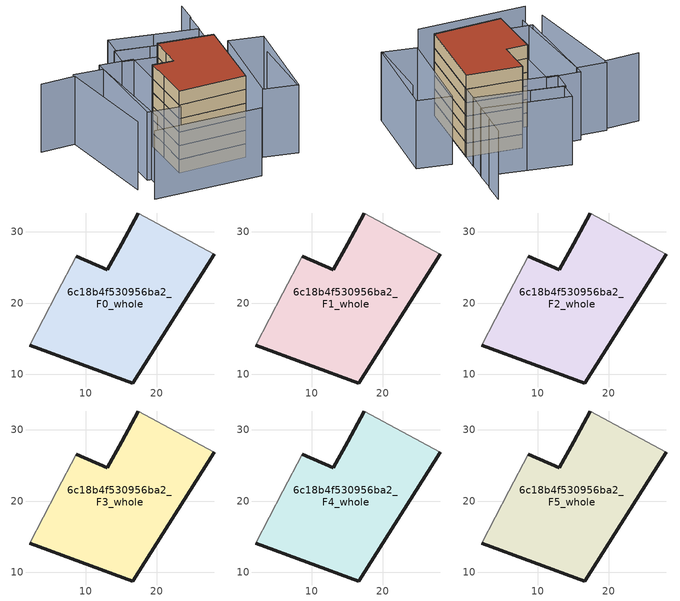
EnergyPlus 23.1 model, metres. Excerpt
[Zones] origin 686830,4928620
6c18b4f530956ba2_F0_whole
 floor ground (EU_floor_Construction): 16.65,8.78 28.1,26.86 17.42,32.65 15.06,28.33 13.06,24.66 8.68,26.61 5.98,21.41 2.15,14.06 z0
 wall outside (EU_wall_Construction): 8.68,26.61 13.06,24.66 15.06,28.33 17.42,32.65 / 28.1,26.86 16.65,8.78 2.15,14.06 z0:3
 wall adiabatic (EU_wall_Construction): 2.15,14.06 5.98,21.41 8.68,26.61 / 17.42,32.65 28.1,26.86 z0:3
6c18b4f530956ba2_F1_whole
 floor to 6c18b4f530956ba2_F0_whole (EU_floor_Construction): 16.65,8.78 28.1,26.86 17.42,32.65 15.06,28.33 13.06,24.66 8.68,26.61 5.98,21.41 2.15,14.06 z3
 wall outside (EU_wall_Construction): 8.68,26.61 13.06,24.66 15.06,28.33 17.42,32.65 / 28.1,26.86 16.65,8.78 2.15,14.06 z3:6
 wall adiabatic (EU_wall_Construction): 2.15,14.06 5.98,21.41 8.68,26.61 / 17.42,32.65 28.1,26.86 z3:6
6c18b4f530956ba2_F2_whole
 floor to 6c18b4f530956ba2_F1_whole (EU_floor_Construction): 16.65,8.78 28.1,26.86 17.42,32.65 15.06,28.33 13.06,24.66 8.68,26.61 5.98,21.41 2.15,14.06 z6
 wall outside (EU_wall_Construction): 8.68,26.61 13.06,24.66 15.06,28.33 17.42,32.65 / 28.1,26.86 16.65,8.78 2.15,14.06 z6:9
 wall adiabatic (EU_wall_Construction): 2.15,14.06 5.98,21.41 8.68,26.61 / 17.42,32.65 28.1,26.86 z6:9
6c18b4f530956ba2_F3_whole
 floor to 6c18b4f530956ba2_F2_whole (EU_floor_Construction): 16.65,8.78 28.1,26.86 17.42,32.65 15.06,28.33 13.06,24.66 8.68,26.61 5.98,21.41 2.15,14.06 z9
 wall outside (EU_wall_Construction): 8.68,26.61 13.06,24.66 15.06,28.33 17.42,32.65 / 28.1,26.86 16.65,8.78 2.15,14.06 z9:12
 wall adiabatic (EU_wall_Construction): 2.15,14.06 5.98,21.41 8.68,26.61 / 17.42,32.65 28.1,26.86 z9:12
6c18b4f530956ba2_F4_whole
 floor to 6c18b4f530956ba2_F3_whole (EU_floor_Construction): 16.65,8.78 28.1,26.86 17.42,32.65 15.06,28.33 13.06,24.66 8.68,26.61 5.98,21.41 2.15,14.06 z12
 wall outside (EU_wall_Construction): 8.68,26.61 13.06,24.66 15.06,28.33 17.42,32.65 / 28.1,26.86 16.65,8.78 2.15,14.06 z12:15
 wall adiabatic (EU_wall_Construction): 2.15,14.06 5.98,21.41 8.68,26.61 / 17.42,32.65 28.1,26.86 z12:15
6c18b4f530956ba2_F5_whole
 floor to 6c18b4f530956ba2_F4_whole (EU_floor_Construction): 16.65,8.78 28.1,26.86 17.42,32.65 15.06,28.33 13.06,24.66 8.68,26.61 5.98,21.41 2.15,14.06 z15
 wall outside (EU_wall_Construction): 8.68,26.61 13.06,24.66 15.06,28.33 17.42,32.65 / 28.1,26.86 16.65,8.78 2.15,14.06 z15:18
 wall adiabatic (EU_wall_Construction): 2.15,14.06 5.98,21.41 8.68,26.61 / 17.42,32.65 28.1,26.86 z15:18
 roof outside (EU_roof_Construction): 28.1,26.86 16.65,8.78 2.15,14.06 5.98,21.41 8.68,26.61 13.06,24.66 15.06,28.33 17.42,32.65 z18
shading: -0.14,39.96 5.88,37.13 / 5.88,37.13 -5.14,13.69 / -7.82,41.94 -0.56,39.23 / -0.56,39.23 -9.55,15.14 / 36.53,40.06 33.45,35.21 / 33.45,35.21 17.19,45.53 / 39.74,45.06 36.62,40 / -10.75,9.64 11.91,0.6 / 25.21,2.59 33.65,17.47 / 13.36,35.61 1.76,13.29 / 1.76,13.29 -4.76,16.68 / -4.76,16.68 6.85,38.99 / 6.85,38.99 13.36,35.61 / 13.99,41.16 30.58,30.77 / 30.58,30.77 27.72,26.2 / 27.72,26.2 11.13,36.59 / 11.13,36.59 13.99,41.16 / 17.17,45.54 33.43,35.22 / 33.43,35.22 30.56,30.7 / 30.56,30.7 14.3,41.02 / 14.3,41.02 17.17,45.54 / 38.95,22.78 25.25,2.11 / 25.25,2.11 18.97,6.28 / 18.97,6.28 32.66,26.94 / 32.66,26.94 38.95,22.78 z0:15
[Building]
EU S2 Campaign: North Axis=0; Terrain=City; Solar Distribution=FullExterior
[Site:Location]
Bologna: Latitude=44.5; Longitude=11.25; Time Zone=1; Elevation=37
[SizingPeriod:WeatherFileDays]
AnnualSizingPeriod: Begin Month=1; Begin Day of Month=1; End Month=12; End Day of Month=31; Day of Week for Start Day=Monday; Use Weather File Daylight Saving Period=No; Use Weather File Rain and Snow Indicators=No
[MATERIAL]
EU_InternalMass_Material: Roughness=MediumRough; Thickness=0.1; Conductivity=1; Density=1800; Specific Heat=900; Thermal Absorptance=0.9; Solar Absorptance=0.7; Visible Absorptance=0.7
[MATERIAL:NOMASS] Roughness=MediumRough; Thermal Absorptance=0.9; Solar Absorptance=0.7; Visible Absorptance=0.7
Name | Thermal Resistance
EU_wall_NoMass | 0.905828
EU_roof_NoMass | 0.37593
EU_floor_NoMass | 0.67114
[CONSTRUCTION]
EU_wall_Construction: EU_wall_NoMass
EU_roof_Construction: EU_roof_NoMass
EU_floor_Construction: EU_floor_NoMass
EU_InternalMass_Construction: EU_InternalMass_Material
[ZONE] Type=1; Multiplier=1; Ceiling Height=autocalculate; Floor Area=autocalculate; Part of Total Floor Area=Yes
Name | Volume
6c18b4f530956ba2_F0_whole | 954.348
6c18b4f530956ba2_F1_whole; 6c18b4f530956ba2_F2_whole; 6c18b4f530956ba2_F3_whole; 6c18b4f530956ba2_F4_whole; 6c18b4f530956ba2_F5_whole | 954.346
[INTERNALMASS] Construction=EU_InternalMass_Construction; Surface Area=301.741
Name | Zone or ZoneList
6c18b4f530956ba2_F0_whole_EU_InternalMass | 6c18b4f530956ba2_F0_whole
6c18b4f530956ba2_F1_whole_EU_InternalMass | 6c18b4f530956ba2_F1_whole
6c18b4f530956ba2_F2_whole_EU_InternalMass | 6c18b4f530956ba2_F2_whole
6c18b4f530956ba2_F3_whole_EU_InternalMass | 6c18b4f530956ba2_F3_whole
6c18b4f530956ba2_F4_whole_EU_InternalMass | 6c18b4f530956ba2_F4_whole
6c18b4f530956ba2_F5_whole_EU_InternalMass | 6c18b4f530956ba2_F5_whole
[OTHEREQUIPMENT] Fuel Type=Electricity; Design Level Calculation Method=Watts/Area; Power per Zone Floor Area=1; Fraction Latent=0; Fraction Radiant=0; Fraction Lost=0; Carbon Dioxide Generation Rate=0; EndUse Subcategory=EU_Step8_InternalGains
Name | Zone or ZoneList or Space or SpaceList | Schedule
EU_Step8_InternalGain_6c18b4f530956ba2_F0_whole_f000 | 6c18b4f530956ba2_F0_whole | EU_Step8_GainSchedule_6c18b4f530956ba2_F0_whole_f000
EU_Step8_InternalGain_6c18b4f530956ba2_F1_whole_f000 | 6c18b4f530956ba2_F1_whole | EU_Step8_GainSchedule_6c18b4f530956ba2_F1_whole_f000
EU_Step8_InternalGain_6c18b4f530956ba2_F2_whole_f000 | 6c18b4f530956ba2_F2_whole | EU_Step8_GainSchedule_6c18b4f530956ba2_F2_whole_f000
EU_Step8_InternalGain_6c18b4f530956ba2_F3_whole_f000 | 6c18b4f530956ba2_F3_whole | EU_Step8_GainSchedule_6c18b4f530956ba2_F3_whole_f000
EU_Step8_InternalGain_6c18b4f530956ba2_F4_whole_f000 | 6c18b4f530956ba2_F4_whole | EU_Step8_GainSchedule_6c18b4f530956ba2_F4_whole_f000
EU_Step8_InternalGain_6c18b4f530956ba2_F5_whole_f000 | 6c18b4f530956ba2_F5_whole | EU_Step8_GainSchedule_6c18b4f530956ba2_F5_whole_f000
[ZONEVENTILATION:DESIGNFLOWRATE] Schedule=EU_AlwaysOn; Design Flow Rate Calculation Method=AirChanges/Hour; Air Changes per Hour=0.73129; Ventilation Type=Natural; Fan Pressure Rise=0; Fan Total Efficiency=1; Constant Term Coefficient=1; Temperature Term Coefficient=0; Velocity Term Coefficient=0; Velocity Squared Term Coefficient=0; Minimum Indoor Temperature=-100; Maximum Indoor Temperature=100; Delta Temperature=-100; Minimum Outdoor Temperature=-100; Maximum Outdoor Temperature=100; Maximum Wind Speed=40
Name | Zone or ZoneList or Space or SpaceList
EU_ConstantAir_6c18b4f530956ba2_F0_whole | 6c18b4f530956ba2_F0_whole
EU_ConstantAir_6c18b4f530956ba2_F1_whole | 6c18b4f530956ba2_F1_whole
EU_ConstantAir_6c18b4f530956ba2_F2_whole | 6c18b4f530956ba2_F2_whole
EU_ConstantAir_6c18b4f530956ba2_F3_whole | 6c18b4f530956ba2_F3_whole
EU_ConstantAir_6c18b4f530956ba2_F4_whole | 6c18b4f530956ba2_F4_whole
EU_ConstantAir_6c18b4f530956ba2_F5_whole | 6c18b4f530956ba2_F5_whole
[HVACTEMPLATE:THERMOSTAT] Constant Heating Setpoint=20; Constant Cooling Setpoint=50
EU_HeatOnly_6c18b4f530956ba2_F0_whole; EU_HeatOnly_6c18b4f530956ba2_F1_whole; EU_HeatOnly_6c18b4f530956ba2_F2_whole; EU_HeatOnly_6c18b4f530956ba2_F3_whole; EU_HeatOnly_6c18b4f530956ba2_F4_whole; EU_HeatOnly_6c18b4f530956ba2_F5_whole
[HVACTEMPLATE:ZONE:IDEALLOADSAIRSYSTEM] System Availability Schedule=EU_AlwaysOn; Maximum Heating Supply Air Temperature=50; Minimum Cooling Supply Air Temperature=13; Maximum Heating Supply Air Humidity Ratio=0.0156; Minimum Cooling Supply Air Humidity Ratio=0.0077; Heating Limit=NoLimit; Cooling Limit=NoLimit; Heating Availability Schedule=EU_AlwaysOn; Cooling Availability Schedule=EU_CoolingOff; Dehumidification Control Type=ConstantSensibleHeatRatio; Cooling Sensible Heat Ratio=0.7; Dehumidification Setpoint=60; Humidification Control Type=None; Humidification Setpoint=30; Outdoor Air Method=None; Outdoor Air Flow Rate per Person=0.00944; Outdoor Air Flow Rate per Zone Floor Area=0; Outdoor Air Flow Rate per Zone=0; Demand Controlled Ventilation Type=None; Outdoor Air Economizer Type=NoEconomizer; Heat Recovery Type=None; Sensible Heat Recovery Effectiveness=0.7; Latent Heat Recovery Effectiveness=0.65
Name | Template Thermostat
6c18b4f530956ba2_F0_whole | EU_HeatOnly_6c18b4f530956ba2_F0_whole
6c18b4f530956ba2_F1_whole | EU_HeatOnly_6c18b4f530956ba2_F1_whole
6c18b4f530956ba2_F2_whole | EU_HeatOnly_6c18b4f530956ba2_F2_whole
6c18b4f530956ba2_F3_whole | EU_HeatOnly_6c18b4f530956ba2_F3_whole
6c18b4f530956ba2_F4_whole | EU_HeatOnly_6c18b4f530956ba2_F4_whole
6c18b4f530956ba2_F5_whole | EU_HeatOnly_6c18b4f530956ba2_F5_whole
[SIZING:ZONE] Zone Cooling Design Supply Air Temperature Input Method=SupplyAirTemperature; Zone Cooling Design Supply Air Temperature=13; Zone Heating Design Supply Air Temperature Input Method=SupplyAirTemperature; Zone Heating Design Supply Air Temperature=50; Zone Cooling Design Supply Air Humidity Ratio=0.008; Zone Heating Design Supply Air Humidity Ratio=0.008; Cooling Design Air Flow Method=DesignDay; Cooling Design Air Flow Rate=0; Cooling Minimum Air Flow per Zone Floor Area=0.000762; Cooling Minimum Air Flow=0; Cooling Minimum Air Flow Fraction=0.2; Heating Design Air Flow Method=DesignDay; Heating Design Air Flow Rate=0; Heating Maximum Air Flow per Zone Floor Area=0.002032; Heating Maximum Air Flow=0.141576; Heating Maximum Air Flow Fraction=0.3; Account for Dedicated Outdoor Air System=No; Dedicated Outdoor Air System Control Strategy=NeutralSupplyAir; Dedicated Outdoor Air Low Setpoint Temperature for Design=autosize; Dedicated Outdoor Air High Setpoint Temperature for Design=autosize; Zone Load Sizing Method=Sensible Load Only No Latent Load; Zone Latent Cooling Design Supply Air Humidity Ratio Input Method=HumidityRatioDifference; Zone Cooling Design Supply Air Humidity Ratio Difference=0.005; Zone Latent Heating Design Supply Air Humidity Ratio Input Method=HumidityRatioDifference; Zone Humidification Design Supply Air Humidity Ratio Difference=0.005
6c18b4f530956ba2_F0_whole; 6c18b4f530956ba2_F1_whole; 6c18b4f530956ba2_F2_whole; 6c18b4f530956ba2_F3_whole; 6c18b4f530956ba2_F4_whole; 6c18b4f530956ba2_F5_whole
[SCHEDULE:CONSTANT]
Name | Hourly Value
EU_AlwaysOn | 1
EU_CoolingOff | 0
[SCHEDULE:FILE] Column Number=1; Rows to Skip at Top=0; Number of Hours of Data=8760; Column Separator=Comma; Interpolate to Timestep=No; Minutes per Item=60; Adjust Schedule for Daylight Savings=Yes
Name | File
EU_Step8_GainSchedule_6c18b4f530956ba2_F0_whole_f000 | ../../schedules/6c18b4f530956ba2/6c18b4f530956ba2_F0_whole_f000_gain.csv
EU_Step8_GainSchedule_6c18b4f530956ba2_F1_whole_f000 | ../../schedules/6c18b4f530956ba2/6c18b4f530956ba2_F1_whole_f000_gain.csv
EU_Step8_GainSchedule_6c18b4f530956ba2_F2_whole_f000 | ../../schedules/6c18b4f530956ba2/6c18b4f530956ba2_F2_whole_f000_gain.csv
EU_Step8_GainSchedule_6c18b4f530956ba2_F3_whole_f000 | ../../schedules/6c18b4f530956ba2/6c18b4f530956ba2_F3_whole_f000_gain.csv
EU_Step8_GainSchedule_6c18b4f530956ba2_F4_whole_f000 | ../../schedules/6c18b4f530956ba2/6c18b4f530956ba2_F4_whole_f000_gain.csv
EU_Step8_GainSchedule_6c18b4f530956ba2_F5_whole_f000 | ../../schedules/6c18b4f530956ba2/6c18b4f530956ba2_F5_whole_f000_gain.csv
